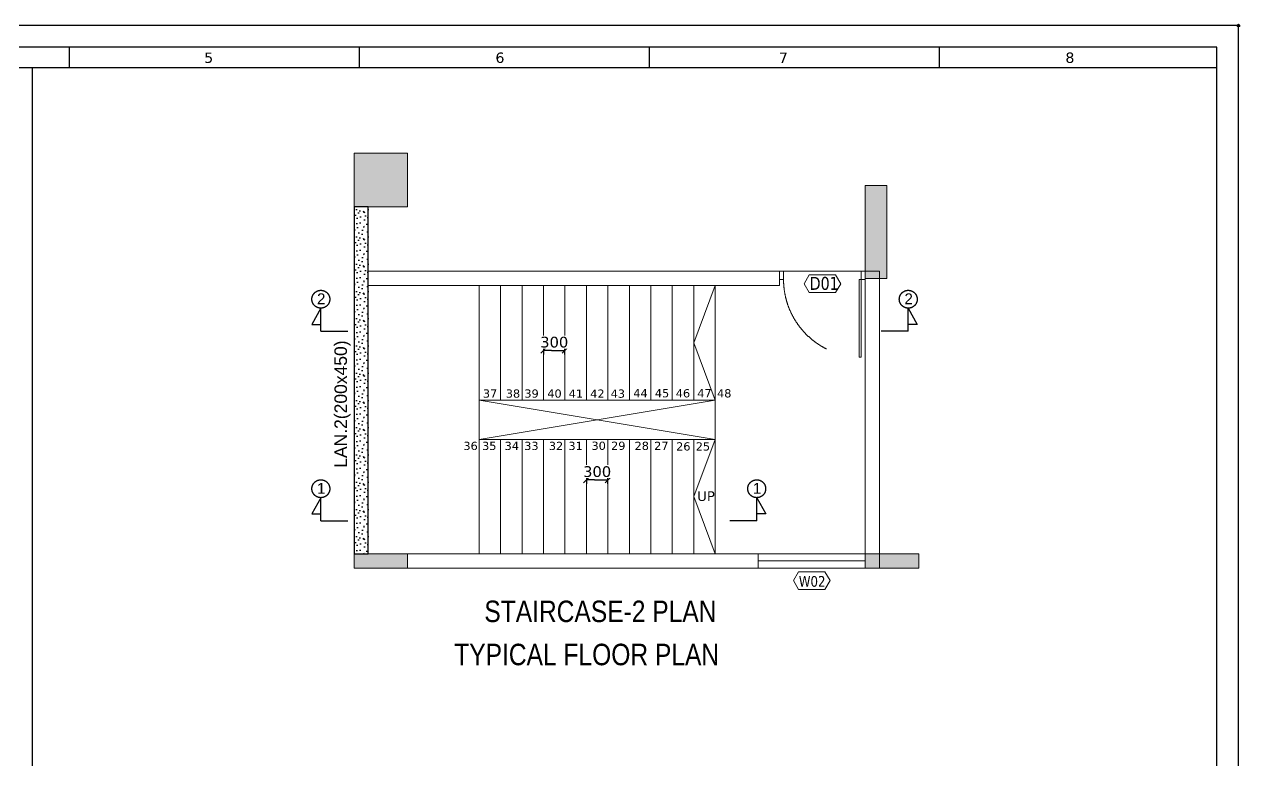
# Model space of a CAD drawing. Extents: x 1878645 to 3043969, y -1160829 to -603973.
# Drawn here: x 2364072 to 2381067, y -778752 to -768458 of the extents above; entities that cross this region are included whole.
import ezdxf
from ezdxf.enums import TextEntityAlignment as Align

# ---------------------------------------------------------------- set-up
doc = ezdxf.new("R2010")
doc.units = 0
doc.header["$LTSCALE"] = 100
doc.header["$PDMODE"] = 66
for name, pattern in [('1', [0, 0]), ('Center', [50.8, 31.75, -6.35, 6.35, -6.35]), ('DASHED', [19.05, 12.7, -6.35]), ('Hidden', [9.525, 6.35, -3.175])]:
    doc.linetypes.add(name, pattern=pattern)
doc.layers.get('Defpoints').update_dxf_attribs({"lineweight": 0})
for name, color, linetype in [('A-ANNO-DIMS', 8, 'Continuous'), ('A-ANNO-TEXT', 8, 'Continuous'), ('BM-ECO', 2, 'Hidden'), ('section line', 1, '1'), ('SLAB-LINE', 4, 'Hidden')]:
    doc.layers.add(name, color=color, linetype=linetype)
for name, color, linetype, lineweight in [('A-DRWN TAG', 1, 'Continuous', 0), ('A-STRS', 1, 'Continuous', 0), ('A-STRU-CONC', 2, 'Continuous', 0), ('A-STRU-CONC-HATH', 253, 'Continuous', 0), ('A-WALL-BRCK', 7, 'Continuous', 0), ('A-WINW', 5, 'Continuous', 0)]:
    doc.layers.add(name, color=color, linetype=linetype, lineweight=lineweight)
doc.styles.add('ARIAL', font='arial.ttf')
doc.styles.add('DIM-1', font='ARIALN.TTF')
doc.styles.get("Standard").update_dxf_attribs({"font": 'verdana.ttf'})
doc.dimstyles.new('DIM-075', dxfattribs={"dimscale": 75, "dimtxt": 2, "dimasz": 1.5, "dimexe": 0, "dimexo": 0, "dimgap": 0.5, "dimtad": 1, "dimdec": 0, "dimzin": 0, "dimdsep": 46, "dimtxsty": 'Standard', "dimblk": 'TAG-DIM-ARROW', "dimcen": 1, "dimclre": 8, "dimclrt": 7, "dimadec": 0, "dimazin": 0, "dimtfac": 1, "dimtdec": 0, "dimtmove": 0, "dimatfit": 3, "dimldrblk": 'TAG-LED-ARROW', "dimfxl": 1, "dimtfill": 1, "dimtfillclr": 256, "dimtolj": 1, "dimtzin": 0, "dimlwd": -1, "dimlwe": 5, "dimarcsym": 0})

# ---------------------------------------------------------------- blocks, each defined once
blk = doc.blocks.new('*U1233')
for p, q in [((4785, 915), (4785, 2061)), ((4815, 2061), (4785, 2061)), ((4815, 915), (4815, 2061)), ((4725, 915), (4725, 795)), ((4725, 915), (4785, 915)), ((4785, 915), (4785, 795)), ((4785, 915), (4815, 915)), ((5932, 915), (5932, 795)), ((5992, 915), (5932, 915)), ((5992, 915), (5992, 795)), ((4725, 795), (4785, 795)), ((5992, 795), (5932, 795))]:
    blk.add_line(p, q)
at = {"color": 8, "linetype": 'DASHED'}
blk.add_arc((4785, 915), 1147, 0, 90, dxfattribs=at)
blk = doc.blocks.new('DW')
blk.add_lwpolyline([(5.53, 1.55), (0.9, 1.55), (0, 0), (0.9, -1.55), (5.53, -1.55), (6.42, 0)], close=True)
blk.add_attdef('DOOR/WIN', (0.91, -0.93), '', height=2)
blk = doc.blocks.new('TAG-DIM-ARROW')
for p, q in [((-1, 0), (0, 0)), ((0, -0.5), (0, 0.5))]:
    blk.add_line(p, q)
at = {"lineweight": 20}
blk.add_line((-0.35, -0.35), (0.35, 0.35), dxfattribs=at)
blk = doc.blocks.new('*D1300')
at = {"layer": 'A-ANNO-DIMS', "color": 8, "lineweight": 5, "transparency": 16777216}
for p, q in [((2371332, -772910), (2371332, -773017)), ((2371632, -772910), (2371632, -773017))]:
    blk.add_line(p, q, dxfattribs=at)
at = {"layer": 'A-ANNO-DIMS', "color": 0, "transparency": 16777216}
blk.add_line((2371445, -773017), (2371520, -773017), dxfattribs=at)
at = {"layer": 'A-ANNO-DIMS', "color": 0, "transparency": 16777216, "xscale": 112.5, "yscale": 112.5, "zscale": 112.5, "rotation": 180}
blk.add_blockref('TAG-DIM-ARROW', (2371332, -773017), dxfattribs=at)
at = {"layer": 'A-ANNO-DIMS', "color": 0, "transparency": 16777216, "xscale": 112.5, "yscale": 112.5, "zscale": 112.5}
blk.add_blockref('TAG-DIM-ARROW', (2371632, -773017), dxfattribs=at)
at = {"layer": 'A-ANNO-DIMS', "color": 7, "transparency": 16777216, "insert": (2371482, -772902), "char_height": 150, "attachment_point": 5, "bg_fill": 3, "box_fill_scale": 1.1, "bg_fill_color": 256, "bg_fill_true_color": 13158600, "bg_fill_transparency": 0}
blk.add_mtext('\\A1;300', dxfattribs=at)
at = {"layer": 'Defpoints', "color": 0, "transparency": 16777216}
for p in [(2371332, -772910), (2371632, -772910), (2371632, -773017)]:
    blk.add_point(p, dxfattribs=at)
blk = doc.blocks.new('TAG-LED-ARROW')
blk.add_line((0, 0), (-1, 0))
blk.add_lwpolyline([(-0.71, -0.71), (0, 0), (-0.71, 0.71), (-0.88, 0.53), (0, 0), (-0.88, -0.53)], close=True)
blk = doc.blocks.new('*D1254')
at = {"layer": 'A-ANNO-DIMS', "color": 8, "lineweight": 5, "transparency": 16777216}
for p, q in [((2371932, -774944), (2371932, -774827)), ((2372232, -774883), (2372232, -774827))]:
    blk.add_line(p, q, dxfattribs=at)
at = {"layer": 'A-ANNO-DIMS', "color": 0, "transparency": 16777216}
blk.add_line((2372045, -774827), (2372120, -774827), dxfattribs=at)
at = {"layer": 'Defpoints', "color": 0, "transparency": 16777216}
blk.add_point((2371932, -774944), dxfattribs=at)
at = {"layer": 'A-ANNO-DIMS', "color": 0, "transparency": 16777216, "xscale": 112.5, "yscale": 112.5, "zscale": 112.5, "rotation": 180}
blk.add_blockref('TAG-DIM-ARROW', (2371932, -774827), dxfattribs=at)
at = {"layer": 'A-ANNO-DIMS', "color": 0, "transparency": 16777216, "xscale": 112.5, "yscale": 112.5, "zscale": 112.5}
blk.add_blockref('TAG-DIM-ARROW', (2372232, -774827), dxfattribs=at)
at = {"layer": 'A-ANNO-DIMS', "color": 7, "transparency": 16777216, "insert": (2372082, -774712), "char_height": 150, "attachment_point": 5, "bg_fill": 3, "box_fill_scale": 1.1, "bg_fill_color": 256, "bg_fill_true_color": 13158600, "bg_fill_transparency": 0}
blk.add_mtext('\\A1;300', dxfattribs=at)
at = {"layer": 'Defpoints', "color": 0, "transparency": 16777216}
for p in [(2372232, -774827), (2372232, -774883)]:
    blk.add_point(p, dxfattribs=at)
blk = doc.blocks.new('G$CD70F57FE')
at = {"layer": 'A-STRU-CONC-HATH'}
h = blk.add_hatch(color=256, dxfattribs=at)
h.dxf.hatch_style = 1
h.paths.add_polyline_path([(-200, 7900), (-200, 7150), (0, 7150), (0, 7900)])
h = blk.add_hatch(color=256, dxfattribs=at)
h.dxf.hatch_style = 1
h.paths.add_polyline_path([(-5350, 7450), (-5350, 7150), (-4050, 7150), (-4050, 7450)])
h = blk.add_hatch(color=256, dxfattribs=at)
h.dxf.hatch_style = 1
h.paths.add_polyline_path([(-200, 750), (-200, 0), (0, 0), (0, 750)])
at = {"layer": 'A-STRU-CONC'}
for points in [[(-200, 7900), (0, 7900), (0, 7150), (-200, 7150)], [(-5350, 7450), (-4050, 7450), (-4050, 7150), (-5350, 7150)], [(-200, 750), (0, 750), (0, 0), (-200, 0)]]:
    blk.add_lwpolyline(points, close=True, dxfattribs=at)

msp = doc.modelspace()

# ---------------------------------------------------------------- hatches: boundary and pattern name
at = {"layer": 'A-STRU-CONC-HATH'}
h = msp.add_hatch(color=256, dxfattribs=at)
h.dxf.hatch_style = 1
h.paths.add_polyline_path([(2368682.3043, -770260.32562), (2368682.3043, -771010.32562), (2369432.3043, -771010.32562), (2369432.3043, -770260.32562)])
at = {"layer": 'BM-ECO'}
h = msp.add_hatch(dxfattribs=at)
h.set_pattern_fill('CONC', color=256, scale=15)
h.set_pattern_definition([(0, (209219.47, 154663.27), (0, 381), [0, -381]), (0, (209223.28, 154529.9), (0, 381), [0, -381]), (0, (209234.7, 154735.66), (0, 381), [0, -381]), (338.1986, (209036.59, 154617.55), (1143.000104, -380.999966), [41.03484, -2010.71302]), (216.8699, (209074.69, 154602.31), (1142.9999687, 762.000047), [19.05, -1885.95]), (130.6013, (209059.448, 154590.88), (1905.0001605, -2285.9996259), [35.126295, -3477.51997]), (206.5651, (208933.72, 154545.16), (-380.999679, -381.000499), [8.51954, -843.42237]), (326.3099, (208926.1, 154541.35), (761.9998315, -381.0005084), [13.737336, -1359.977976]), (108.4349, (208937.53, 154533.73), (-380.9993916, 762.0001656), [12.04836, -1192.779555]), (225, (209177.56, 154507.06), (-5e-14, -381.000118), [16.164306, -522.65085]), (0, (209166.13, 154495.63), (381, 381), [22.86, -358.14]), (135, (209189, 154495.63), (-381.000118, 3e-14), [16.164306, -522.65085]), (251.5651, (209131.84, 154750.9), (380.9993916, 762.0001656), [12.04836, -1192.779555]), (0, (209128.03, 154739.47), (381, 381), [19.05, -361.95]), (143.1301, (209147.08, 154739.47), (-1142.9999687, 762.000047), [19.05, -1885.95]), (213.6901, (208929.91, 154754.71), (761.9998315, 381.0005084), [13.737336, -1359.977976]), (341.5651, (208918.48, 154747.09), (-762.0001656, 380.9993916), [24.096726, -1180.73119]), (126.8699, (208941.34, 154739.47), (762.000047, -1142.9999687), [19.05, -1885.95]), (0, (209040.4, 154739.47), (0, 381), [0, -381]), (0, (208937.53, 154640.4), (0, 381), [0, -381]), (0, (209044.2, 154499.44), (0, 381), [0, -381]), (0, (209147.08, 154617.55), (0, 381), [0, -381]), (0, (209036.6, 154682.3), (0, 381), [0, -381]), (0, (208952.77, 154693.75), (0, 381), [0, -381]), (0, (208987.06, 154670.9), (0, 381), [0, -381]), (0, (208971.8, 154579.45), (0, 381), [0, -381]), (0, (208880.38, 154594.7), (0, 381), [0, -381]), (0, (208884.2, 154682.3), (0, 381), [0, -381]), (0, (208872.76, 154766.14), (0, 381), [0, -381]), (0, (208990.87, 154781.38), (0, 381), [0, -381]), (0, (209074.7, 154796.6), (0, 381), [0, -381]), (0, (209208.04, 154781.38), (0, 381), [0, -381]), (0, (209116.6, 154663.27), (0, 381), [0, -381]), (0, (209078.5, 154731.85), (0, 381), [0, -381]), (0, (209108.98, 154548.97), (0, 381), [0, -381]), (0, (208994.68, 154529.9), (0, 381), [0, -381]), (0, (209108.98, 154446.1), (0, 381), [0, -381]), (0, (208983.25, 154468.96), (0, 381), [0, -381]), (0, (208861.33, 154457.53), (0, 381), [0, -381]), (0, (208907.05, 154438.48), (0, 381), [0, -381]), (0, (208910.86, 154491.8), (0, 381), [0, -381]), (0, (209166.13, 154430.86), (0, 381), [0, -381]), (0, (209211.85, 154587.07), (0, 381), [0, -381]), (0, (209192.8, 154701.37), (0, 381), [0, -381]), (0, (209017.54, 154427.05), (0, 381), [0, -381])])
h.paths.add_polyline_path([(2368682.3043, -775860.3168), (2368882.3043, -775860.3168), (2368882.3043, -771010.32562), (2368682.3043, -771010.32562)])

# ---------------------------------------------------------------- linework, layer by layer
at = {"color": 35}
for p, q in [((2381049.87512, -768475.71304), (2348190.37649, -768475.71304)), ((2381049.87512, -792355.62371), (2381049.87512, -768475.71304))]:
    msp.add_line(p, q, dxfattribs=at)
for p, q in [((2380748.62442, -768776.96373), (2348480.04061, -768776.96373)), ((2364701.23176, -768776.96373), (2364701.23176, -769066.62786)), ((2368756.52954, -768776.96373), (2368756.52954, -769066.62786)), ((2372811.82733, -768776.96373), (2372811.82733, -769066.62786)), ((2376867.12511, -768776.96373), (2376867.12511, -769066.62786)), ((2380748.62442, -792065.95958), (2380748.62442, -768776.96373)), ((2380748.62442, -769066.62786), (2348769.70474, -769066.62786))]:
    msp.add_line(p, q)
msp.add_lwpolyline([(2364186.0399, -789350.29378), (2364186.0399, -769066.62786)])
msp.add_circle((2381049.87512, -768475.71304), 17.37985)
at = {"layer": 'A-STRS'}
for p, q in [((2370432.3043, -772110.32562), (2370432.3043, -773710.32562)), ((2370732.3043, -772110.32562), (2370732.3043, -773710.32562)), ((2371032.3043, -772110.32562), (2371032.3043, -773710.32562)), ((2371332.3043, -772110.32562), (2371332.3043, -773710.32562)), ((2371632.3043, -772110.32562), (2371632.3043, -773710.32562)), ((2371932.3043, -772110.32562), (2371932.3043, -773710.32562)), ((2372232.3043, -772110.32562), (2372232.3043, -773710.32562)), ((2372532.3043, -772110.32562), (2372532.3043, -773710.32562)), ((2372832.3043, -772110.32562), (2372832.3043, -773710.32562)), ((2373132.3043, -772110.32562), (2373132.3043, -773710.32562)), ((2373432.3043, -772110.32562), (2373432.3043, -773710.32562)), ((2373732.3043, -772110.32562), (2373732.3043, -773710.32562)), ((2370432.3043, -773710.32562), (2373732.3043, -773710.32562)), ((2370432.3043, -773710.32562), (2370432.3043, -774260.32562)), ((2373732.3043, -773710.32562), (2370432.3043, -774260.32562)), ((2370432.3043, -773710.32562), (2373732.3043, -774260.32562)), ((2373732.3043, -773710.32562), (2373732.3043, -774260.32562)), ((2373732.3043, -775110.32562), (2373732.3043, -773710.32562)), ((2370432.3043, -774260.32562), (2370432.3043, -775860.32562)), ((2370432.3043, -774260.32562), (2373732.3043, -774260.32562)), ((2370732.3043, -774260.32562), (2370732.3043, -775860.32562)), ((2371032.3043, -774260.32562), (2371032.3043, -775860.32562)), ((2371332.3043, -774260.32562), (2371332.3043, -775860.32562)), ((2371632.3043, -774260.32562), (2371632.3043, -775860.32562)), ((2371932.3043, -774260.32562), (2371932.3043, -775860.32562)), ((2372232.3043, -774260.32562), (2372232.3043, -775860.32562)), ((2372532.3043, -774260.32562), (2372532.3043, -775860.32562)), ((2372832.3043, -774260.32562), (2372832.3043, -775860.32562)), ((2373132.3043, -774260.32562), (2373132.3043, -775860.32562)), ((2373432.3043, -774260.32562), (2373432.3043, -775860.32562)), ((2373732.3043, -774260.32562), (2373432.3043, -775060.32562)), ((2373732.3043, -774260.32562), (2373732.3043, -775860.32562)), ((2373432.3043, -775060.32562), (2373732.3043, -775860.32562))]:
    msp.add_line(p, q, dxfattribs=at)
msp.add_lwpolyline([(2373732.3043, -772110.32562), (2373432.3043, -772910.32562), (2373732.3043, -773710.32562)], dxfattribs=at)
at = {"layer": 'A-STRU-CONC'}
msp.add_lwpolyline([(2368682.3043, -770260.32562), (2368682.3043, -771010.32562), (2369432.3043, -771010.32562), (2369432.3043, -770260.32562)], close=True, dxfattribs=at)
at = {"layer": 'A-WALL-BRCK'}
for p, q in [((2374632.3043, -771910.32562), (2368882.3043, -771910.32562)), ((2374632.3043, -772110.32562), (2374632.3043, -771910.32562)), ((2368882.3043, -772110.32562), (2374632.3043, -772110.32562))]:
    msp.add_line(p, q, dxfattribs=at)
for points in [[(2375832.3043, -776060.32562), (2376032.3043, -776060.32562), (2376032.3043, -771910.32562), (2375832.3043, -771910.32562), (2375832.3043, -776060.32562)], [(2368682.3043, -774735.32562), (2368682.3043, -776060.32562), (2374332.3043, -776060.32562), (2374332.3043, -775860.32562), (2368882.3043, -775860.32562), (2368882.3043, -774735.32562)]]:
    msp.add_lwpolyline(points, dxfattribs=at)
at = {"layer": 'A-WINW'}
for p, q in [((2375832.3043, -771910.32562), (2374632.3043, -771910.32562)), ((2374332.3043, -775860.32562), (2375832.3043, -775860.32562)), ((2374332.3043, -775960.32562), (2375832.3043, -775960.32562)), ((2374332.3043, -776060.32562), (2375832.3043, -776060.32562))]:
    msp.add_line(p, q, dxfattribs=at)
at = {"layer": 'BM-ECO', "linetype": 'Continuous'}
msp.add_lwpolyline([(2368682.3043, -775860.3168), (2368882.3043, -775860.3168), (2368882.3043, -771010.32562), (2368682.3043, -771010.32562)], close=True, dxfattribs=at)
at = {"layer": 'SLAB-LINE', "linetype": 'Center', "ltscale": 800}
for p, q in [((2368218.42884, -772426.16841), (2368092.54621, -772653.36536)), ((2368218.42884, -772748.72841), (2368218.42884, -772426.16841)), ((2376432.70338, -772748.72841), (2376432.70338, -772426.16841)), ((2376432.70338, -772426.16841), (2376558.58601, -772653.36536)), ((2368092.54621, -772653.36536), (2368218.42884, -772653.36536)), ((2368218.42884, -772748.72841), (2368595.38634, -772748.72841)), ((2376432.70338, -772748.72841), (2376055.74588, -772748.72841)), ((2376558.58601, -772653.36536), (2376432.70338, -772653.36536)), ((2368218.42884, -775075.26562), (2368092.54621, -775302.46256)), ((2368218.42884, -775397.82562), (2368218.42884, -775075.26562)), ((2374313.56516, -775397.82562), (2374313.56516, -775075.26562)), ((2374313.56516, -775075.26562), (2374439.44779, -775302.46256)), ((2368092.54621, -775302.46256), (2368218.42884, -775302.46256)), ((2374439.44779, -775302.46256), (2374313.56516, -775302.46256)), ((2368218.42884, -775397.82562), (2368595.38634, -775397.82562)), ((2374313.56516, -775397.82562), (2373936.60766, -775397.82562))]:
    msp.add_line(p, q, dxfattribs=at)
for centre in [(2368218.42884, -772301.13846), (2376432.70338, -772301.13846), (2368218.42884, -774950.23566), (2374313.56516, -774950.23566)]:
    msp.add_circle(centre, 125.02996, dxfattribs=at)

# ---------------------------------------------------------------- block references
at = {"layer": 'A-DRWN TAG'}
ref = msp.add_blockref('DW', (2375489.19582, -772084.50868), dxfattribs=dict(at, xscale=80, yscale=80, zscale=80, rotation=179.9999999999999))
ref.add_attrib('DOOR/WIN', 'D01', (2375052.70063, -772170.38924), dxfattribs={"layer": '0', "height": 181.818182, "width": 0.8})
ref = msp.add_blockref('DW', (2375339.19582, -776234.50868), dxfattribs=dict(at, xscale=80, yscale=80, zscale=80, rotation=179.9999999999999))
ref.add_attrib('DOOR/WIN', 'W02', (2374902.70063, -776320.38924), dxfattribs={"layer": '0', "height": 150, "width": 0.8})
at = {"layer": 'A-WINW', "xscale": 0.9473684398108259, "yscale": 0.9473684398108259, "zscale": 0.9473684398108259, "rotation": 180}
msp.add_blockref('*U1233', (2380308.62017, -771157.63336), dxfattribs=at)

# ---------------------------------------------------------------- texts
for s, p in [('5', (2366586.91071, -768997.33013)), ('6', (2370659.97572, -768997.33013)), ('7', (2374622.95785, -768997.33013)), ('8', (2378629.97314, -768997.33013))]:
    msp.add_text(s, height=144.83206).set_placement(p)
at = {"color": 7, "style": 'ARIAL'}
msp.add_text('LAN.2(200x450) ', height=175, rotation=90, dxfattribs=at).set_placement((2368583.53144, -774657.29432))
at = {"layer": 'A-ANNO-TEXT'}
for s, p in [('37', (2370584.47847, -773619.51412)), ('38', (2370905.08447, -773619.51412)), ('39', (2371164.93147, -773619.51412)), ('40', (2371485.53747, -773619.51412)), ('41', (2371784.60447, -773620.76512)), ('42', (2372085.81947, -773620.76512)), ('43', (2372371.39047, -773620.76512)), ('44', (2372687.86847, -773615.28412)), ('45', (2372989.53747, -773615.28412)), ('46', (2373282.08247, -773615.86312)), ('47', (2373582.48847, -773615.86312)), ('48', (2373859.09351, -773616.44112)), ('36', (2370312.29947, -774351.27912)), ('35', (2370573.51947, -774351.27912)), ('34', (2370888.63147, -774351.27912)), ('33', (2371162.69847, -774351.27912)), ('32', (2371506.73547, -774351.27912)), ('31', (2371780.80247, -774351.27912)), ('30', (2372103.32209, -774349.3824)), ('29', (2372377.38909, -774349.3824)), ('28', (2372705.89001, -774350.51569)), ('27', (2372979.95701, -774350.51569)), ('26', (2373287.1065, -774358.48697)), ('25', (2373561.1735, -774358.48697))]:
    msp.add_text(s, height=115, dxfattribs=at).set_placement(p, align=Align.MIDDLE_CENTER)
at = {"layer": 'A-ANNO-TEXT', "style": 'DIM-1'}
for s, p in [('STAIRCASE-2 PLAN', (2370504.67632, -776814.05274)), ('TYPICAL FLOOR PLAN', (2370083.51126, -777417.34324))]:
    msp.add_text(s, height=300, dxfattribs=at).set_placement(p)
at = {"layer": 'A-ANNO-TEXT', "insert": (2373481.02533, -774986.30262), "char_height": 135, "width": 336.8295322, "attachment_point": 1}
msp.add_mtext('UP', dxfattribs=at)
at = {"layer": 'section line', "color": 7, "style": 'ARIAL'}
for s, p in [('2', (2368164.83895, -772371.06477)), ('2', (2376379.11349, -772371.06477)), ('1', (2368164.83895, -775020.16198)), ('1', (2374259.97527, -775020.16198))]:
    msp.add_text(s, height=151.7824, dxfattribs=at).set_placement(p)

# ---------------------------------------------------------------- next in the draw order: dimensions: what is measured, and where the dimension line sits
at = {"layer": 'A-ANNO-DIMS'}
for base, p1, p2, override, picture, middle in [((2371632.3043, -773017.30862), (2371332.3043, -772910.32562), (2371632.3043, -772910.32562), {"dimtxsty": 'Standard', "dimldrblk": 'TAG-LED-ARROW', "dimtfill": 1, "dimtfillclr": 256}, '*D1300', (2371482.3043, -773017.30862)), ((2372232.3043, -774827.18462), (2371932.3043, -774943.75512), (2372232.3043, -774883.43462), {"dimtfill": 1, "dimtfillclr": 256}, '*D1254', (2372082.3043, -774827.18462))]:
    dim = msp.add_linear_dim(base=base, p1=p1, p2=p2, dimstyle='DIM-075', override=override, dxfattribs=at)
    dim.commit()
    dim.dimension.update_dxf_attribs({"geometry": picture, "text_midpoint": middle, "dimtype": 160})

# ---------------------------------------------------------------- next in the draw order: block references
at = {"layer": 'A-STRU-CONC', "rotation": 270}
msp.add_blockref('G$CD70F57FE', (2368682.3043, -776060.32562), dxfattribs=at)

doc.saveas('drawing.dxf')
